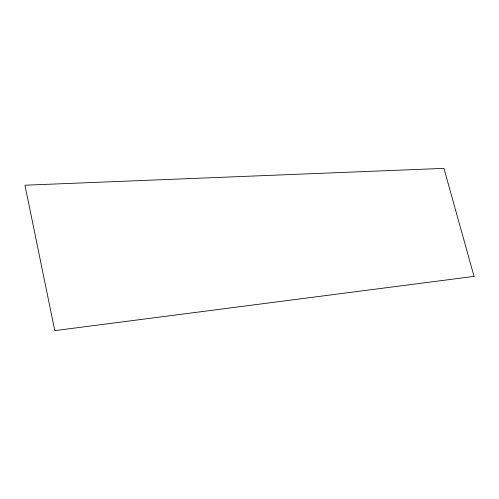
<?xml version="1.0" encoding="UTF-8"?>
<svg xmlns="http://www.w3.org/2000/svg" width="499" height="499" viewBox="0 0 499 499"><rect width="100%" height="100%" fill="white"/><g stroke="black" fill="none" stroke-linecap="round" stroke-linejoin="round"><path stroke-width="0.75" d="M474.05 276.39L54.784 330.637L24.95 185.21L443.942 168.363L474.05 276.39"/></g></svg>
